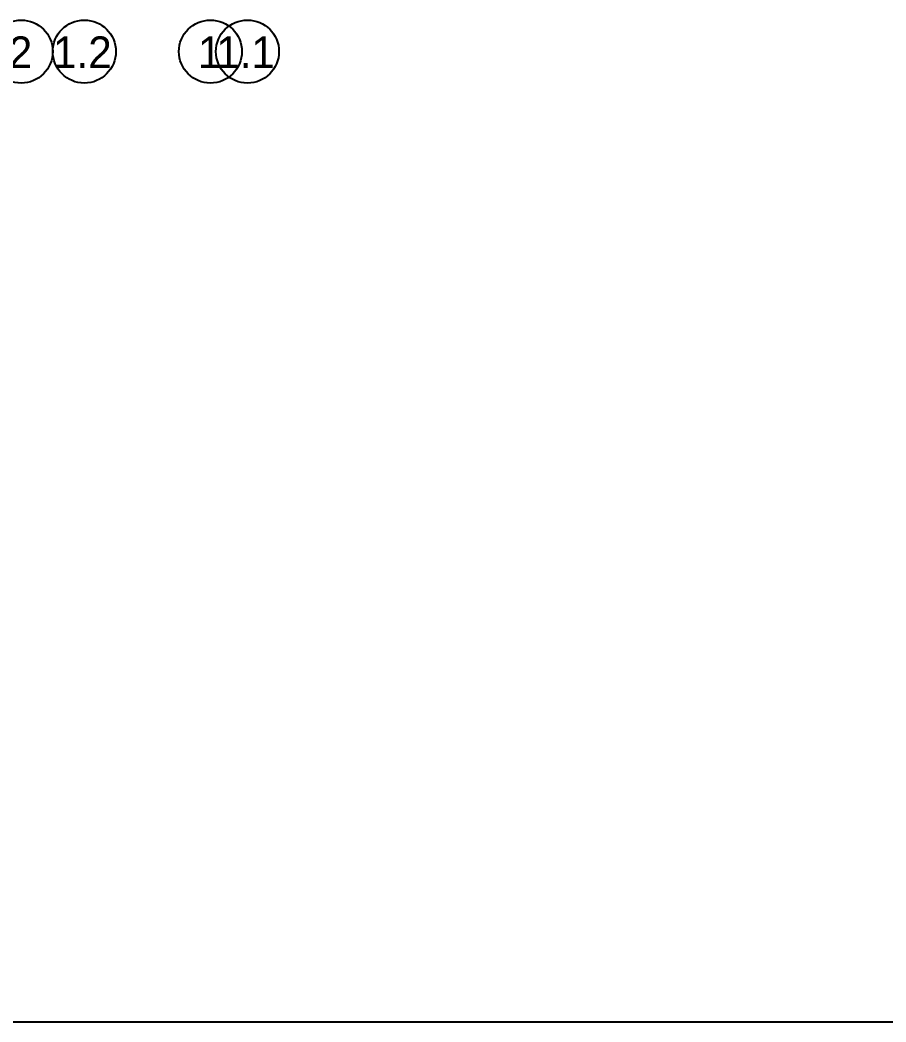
# Model space of a CAD drawing. Extents: x 692141 to 693595, y 1492301 to 1494225.
# Drawn here: x 692512.2 to 692567.1, y 1492300.5 to 1492364.1 of the extents above; entities that cross this region are included whole.
import ezdxf

# ---------------------------------------------------------------- set-up
doc = ezdxf.new("R2010")
doc.units = 0
doc.header["$MEASUREMENT"] = 0
doc.layers.add('AREA', color=8, linetype='Continuous')
doc.layers.add('S-GRID-IDEN', color=1, linetype='Continuous', lineweight=25)
doc.styles.add('Browallia New_1', font='Browallia New.ttf', dxfattribs={"height": 1000})

# ---------------------------------------------------------------- blocks, each defined once
blk = doc.blocks.new('Grid - INFRA-AR_Grid Head-309054-500_ELEVATION 4')
at = {"layer": 'S-GRID-IDEN'}
blk.add_circle((266500, -12721), 2000, dxfattribs=at)

msp = doc.modelspace()

# ---------------------------------------------------------------- linework, layer by layer
at = {"layer": 'AREA'}
msp.add_lwpolyline([(692878.621, 1494169.978), (692140.984, 1494169.978), (692140.984, 1492300.54), (692878.621, 1492300.54)], close=True, dxfattribs=at)

# ---------------------------------------------------------------- block references
at = {"layer": 'S-GRID-IDEN', "xscale": 0.001, "yscale": 0.001, "zscale": 0.001}
for p in [(692245.758, 1492374.813), (692249.758, 1492374.813), (692257.758, 1492374.813), (692260.108, 1492374.813)]:
    msp.add_blockref('Grid - INFRA-AR_Grid Head-309054-500_ELEVATION 4', p, dxfattribs=at)

# ---------------------------------------------------------------- texts
at = {"layer": 'S-GRID-IDEN', "lineweight": 5, "char_height": 2, "attachment_point": 1, "style": 'Browallia New_1'}
for s, insert, width in [('2', (692511.467, 1492363.054), 1.92405), ('1.2', (692514.277, 1492363.054), 4.81012), ('1', (692523.467, 1492363.054), 1.92405), ('1.1', (692524.627, 1492363.054), 4.81012)]:
    msp.add_mtext(s, dxfattribs=dict(at, insert=insert, width=width))

doc.saveas('drawing.dxf')
